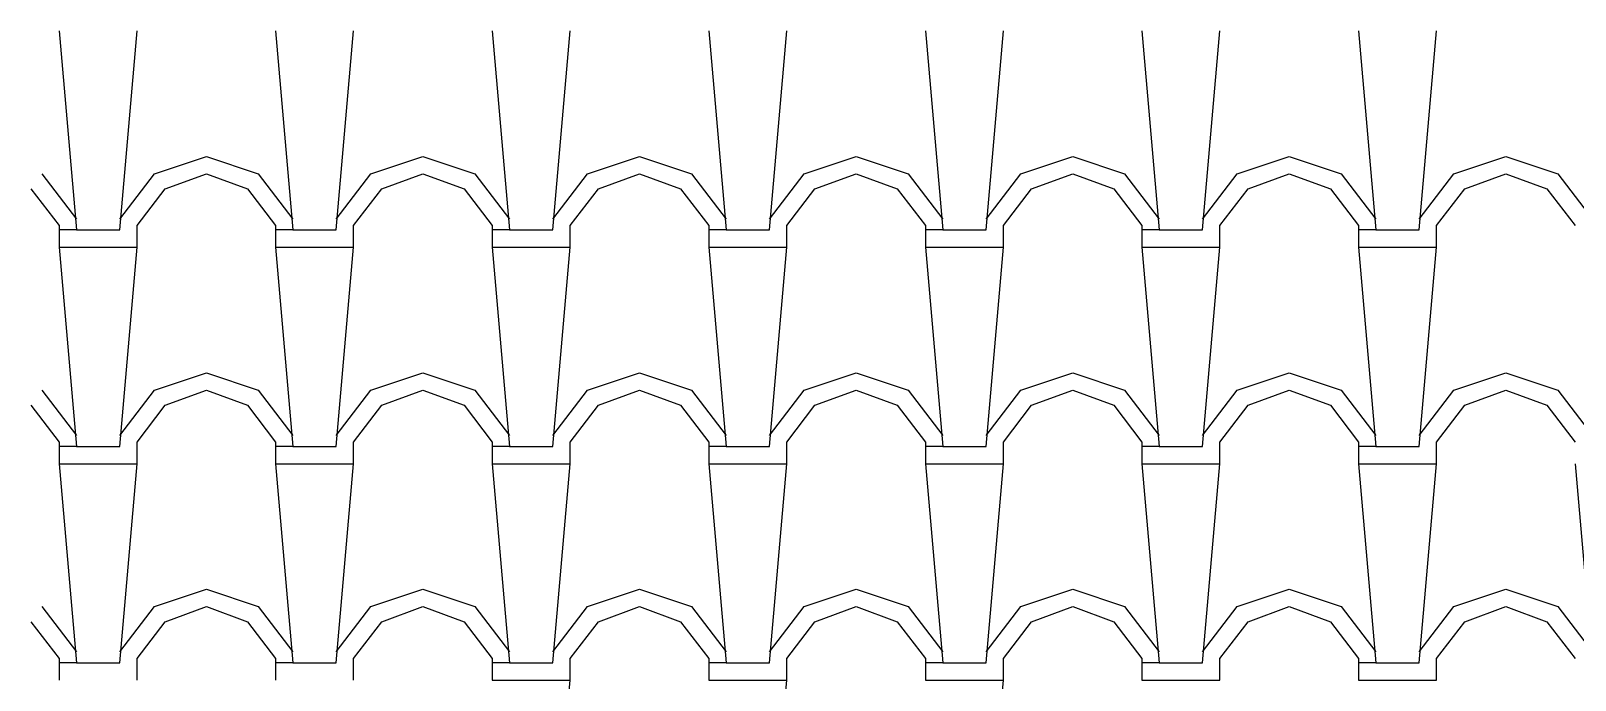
# Model space of a CAD drawing. Extents: x 143.46 to 149.12, y 337.31 to 340.42.
# Drawn here: x 143.461 to 145.244, y 338.564 to 339.314 of the extents above; entities that cross this region are included whole.
import ezdxf

# ---------------------------------------------------------------- set-up
doc = ezdxf.new("R2010")
doc.units = 0
doc.header["$LTSCALE"] = 0.03
doc.header["$MEASUREMENT"] = 0
doc.layers.add('TELHA', color=1, linetype='CONTINUOUS')

msp = doc.modelspace()

# ---------------------------------------------------------------- linework, layer by layer
at = {"layer": 'TELHA', "color": 1}
for p, q in [((143.4939, 339.3142), (143.5139, 339.0842)), ((143.5639, 339.0842), (143.5839, 339.3142)), ((143.7439, 339.3142), (143.7639, 339.0842)), ((143.8139, 339.0842), (143.8339, 339.3142)), ((143.9939, 339.3142), (144.0139, 339.0842)), ((144.0639, 339.0842), (144.0839, 339.3142)), ((144.2439, 339.3142), (144.2639, 339.0842)), ((144.3139, 339.0842), (144.3339, 339.3142)), ((144.4939, 339.3142), (144.5139, 339.0842)), ((144.5639, 339.0842), (144.5839, 339.3142)), ((144.7439, 339.3142), (144.7639, 339.0842)), ((144.7439, 339.3142), (144.7639, 339.0842)), ((144.8139, 339.0842), (144.8339, 339.3142)), ((144.8139, 339.0842), (144.8339, 339.3142)), ((144.9939, 339.3142), (145.0139, 339.0842)), ((144.9939, 339.3142), (145.0139, 339.0842)), ((145.0639, 339.0842), (145.0839, 339.3142)), ((145.0639, 339.0842), (145.0839, 339.3142)), ((143.6039, 339.1492), (143.6639, 339.1692)), ((143.6639, 339.1692), (143.7239, 339.1492)), ((143.8539, 339.1492), (143.9139, 339.1692)), ((143.9139, 339.1692), (143.9739, 339.1492)), ((143.9139, 339.1692), (143.9739, 339.1492)), ((144.1039, 339.1492), (144.1639, 339.1692)), ((144.1639, 339.1692), (144.2239, 339.1492)), ((144.3539, 339.1492), (144.4139, 339.1692)), ((144.4139, 339.1692), (144.4739, 339.1492)), ((144.6039, 339.1492), (144.6639, 339.1692)), ((144.6639, 339.1692), (144.7239, 339.1492)), ((144.8539, 339.1492), (144.9139, 339.1692)), ((144.8539, 339.1492), (144.9139, 339.1692)), ((144.9139, 339.1692), (144.9739, 339.1492)), ((144.9139, 339.1692), (144.9739, 339.1492)), ((145.1039, 339.1492), (145.1639, 339.1692)), ((145.1639, 339.1692), (145.2239, 339.1492)), ((145.1639, 339.1692), (145.2239, 339.1492)), ((143.4739, 339.1492), (143.5139, 339.0967)), ((143.5639, 339.0967), (143.6039, 339.1492)), ((143.6164, 339.1317), (143.6639, 339.1492)), ((143.6639, 339.1492), (143.7114, 339.1317)), ((143.7239, 339.1492), (143.7639, 339.0967)), ((143.8139, 339.0967), (143.8539, 339.1492)), ((143.8664, 339.1317), (143.9139, 339.1492)), ((143.9139, 339.1492), (143.9614, 339.1317)), ((143.9139, 339.1492), (143.9614, 339.1317)), ((143.9739, 339.1492), (144.0139, 339.0967)), ((144.0639, 339.0967), (144.1039, 339.1492)), ((144.1164, 339.1317), (144.1639, 339.1492)), ((144.1639, 339.1492), (144.2114, 339.1317)), ((144.2239, 339.1492), (144.2639, 339.0967)), ((144.3139, 339.0967), (144.3539, 339.1492)), ((144.3664, 339.1317), (144.4139, 339.1492)), ((144.4139, 339.1492), (144.4614, 339.1317)), ((144.4739, 339.1492), (144.5139, 339.0967)), ((144.5639, 339.0967), (144.6039, 339.1492)), ((144.6164, 339.1317), (144.6639, 339.1492)), ((144.6639, 339.1492), (144.7114, 339.1317)), ((144.7239, 339.1492), (144.7639, 339.0967)), ((144.7239, 339.1492), (144.7639, 339.0967)), ((144.8139, 339.0967), (144.8539, 339.1492)), ((144.8139, 339.0967), (144.8539, 339.1492)), ((144.8664, 339.1317), (144.9139, 339.1492)), ((144.8664, 339.1317), (144.9139, 339.1492)), ((144.9139, 339.1492), (144.9614, 339.1317)), ((144.9139, 339.1492), (144.9614, 339.1317)), ((144.9739, 339.1492), (145.0139, 339.0967)), ((144.9739, 339.1492), (145.0139, 339.0967)), ((145.0639, 339.0967), (145.1039, 339.1492)), ((145.0639, 339.0967), (145.1039, 339.1492)), ((145.1164, 339.1317), (145.1639, 339.1492)), ((145.1639, 339.1492), (145.2114, 339.1317)), ((145.1639, 339.1492), (145.2114, 339.1317)), ((145.2239, 339.1492), (145.2639, 339.0967)), ((143.4614, 339.1317), (143.4939, 339.0892)), ((143.5839, 339.0892), (143.6164, 339.1317)), ((143.7114, 339.1317), (143.7439, 339.0892)), ((143.8339, 339.0892), (143.8664, 339.1317)), ((143.9614, 339.1317), (143.9939, 339.0892)), ((144.0839, 339.0892), (144.1164, 339.1317)), ((144.2114, 339.1317), (144.2439, 339.0892)), ((144.3339, 339.0892), (144.3664, 339.1317)), ((144.4614, 339.1317), (144.4939, 339.0892)), ((144.5839, 339.0892), (144.6164, 339.1317)), ((144.7114, 339.1317), (144.7439, 339.0892)), ((144.7114, 339.1317), (144.7439, 339.0892)), ((144.8339, 339.0892), (144.8664, 339.1317)), ((144.8339, 339.0892), (144.8664, 339.1317)), ((144.9614, 339.1317), (144.9939, 339.0892)), ((144.9614, 339.1317), (144.9939, 339.0892)), ((145.0839, 339.0892), (145.1164, 339.1317)), ((145.0839, 339.0892), (145.1164, 339.1317)), ((145.2114, 339.1317), (145.2439, 339.0892)), ((143.4939, 339.0892), (143.4939, 339.0642)), ((143.5839, 339.0642), (143.5839, 339.0892)), ((143.7439, 339.0892), (143.7439, 339.0642)), ((143.8339, 339.0642), (143.8339, 339.0892)), ((143.9939, 339.0892), (143.9939, 339.0642)), ((144.0839, 339.0642), (144.0839, 339.0892)), ((144.2439, 339.0892), (144.2439, 339.0642)), ((144.3339, 339.0642), (144.3339, 339.0892)), ((144.4939, 339.0892), (144.4939, 339.0642)), ((144.5839, 339.0642), (144.5839, 339.0892)), ((144.7439, 339.0892), (144.7439, 339.0642)), ((144.7439, 339.0892), (144.7439, 339.0642)), ((144.7439, 339.0892), (144.7439, 339.0642)), ((144.8339, 339.0642), (144.8339, 339.0892)), ((144.8339, 339.0642), (144.8339, 339.0892)), ((144.8339, 339.0642), (144.8339, 339.0892)), ((144.9939, 339.0892), (144.9939, 339.0642)), ((144.9939, 339.0892), (144.9939, 339.0642)), ((145.0839, 339.0642), (145.0839, 339.0892)), ((145.0839, 339.0642), (145.0839, 339.0892)), ((143.5139, 339.0842), (143.4939, 339.0842)), ((143.5139, 339.0842), (143.5639, 339.0842)), ((143.7639, 339.0842), (143.7439, 339.0842)), ((143.7639, 339.0842), (143.8139, 339.0842)), ((144.0139, 339.0842), (143.9939, 339.0842)), ((144.0139, 339.0842), (144.0639, 339.0842)), ((144.2639, 339.0842), (144.2439, 339.0842)), ((144.2639, 339.0842), (144.3139, 339.0842)), ((144.5139, 339.0842), (144.4939, 339.0842)), ((144.5139, 339.0842), (144.5639, 339.0842)), ((144.7639, 339.0842), (144.7439, 339.0842)), ((144.7639, 339.0842), (144.7439, 339.0842)), ((144.7639, 339.0842), (144.7439, 339.0842)), ((144.7639, 339.0842), (144.8139, 339.0842)), ((144.7639, 339.0842), (144.8139, 339.0842)), ((144.7639, 339.0842), (144.8139, 339.0842)), ((145.0139, 339.0842), (144.9939, 339.0842)), ((145.0139, 339.0842), (144.9939, 339.0842)), ((145.0139, 339.0842), (145.0639, 339.0842)), ((145.0139, 339.0842), (145.0639, 339.0842)), ((143.4939, 339.0642), (143.5139, 338.8342)), ((143.4939, 339.0642), (143.5139, 339.0642)), ((143.5139, 339.0642), (143.5839, 339.0642)), ((143.5639, 338.8342), (143.5839, 339.0642)), ((143.7439, 339.0642), (143.7639, 338.8342)), ((143.7439, 339.0642), (143.7639, 339.0642)), ((143.7639, 339.0642), (143.8339, 339.0642)), ((143.8139, 338.8342), (143.8339, 339.0642)), ((143.9939, 339.0642), (144.0139, 339.0642)), ((143.9939, 339.0642), (144.0139, 338.8342)), ((144.0139, 339.0642), (144.0839, 339.0642)), ((144.0639, 338.8342), (144.0839, 339.0642)), ((144.2439, 339.0642), (144.2639, 339.0642)), ((144.2439, 339.0642), (144.2639, 338.8342)), ((144.2639, 339.0642), (144.3339, 339.0642)), ((144.3139, 338.8342), (144.3339, 339.0642)), ((144.4939, 339.0642), (144.5139, 339.0642)), ((144.4939, 339.0642), (144.5139, 338.8342)), ((144.5139, 339.0642), (144.5839, 339.0642)), ((144.5639, 338.8342), (144.5839, 339.0642)), ((144.7439, 339.0642), (144.7639, 339.0642)), ((144.7439, 339.0642), (144.7639, 338.8342)), ((144.7439, 339.0642), (144.7639, 339.0642)), ((144.7439, 339.0642), (144.7639, 338.8342)), ((144.7439, 339.0642), (144.7639, 339.0642)), ((144.7439, 339.0642), (144.7639, 338.8342)), ((144.7639, 339.0642), (144.8339, 339.0642)), ((144.7639, 339.0642), (144.8339, 339.0642)), ((144.7639, 339.0642), (144.8339, 339.0642)), ((144.8139, 338.8342), (144.8339, 339.0642)), ((144.8139, 338.8342), (144.8339, 339.0642)), ((144.8139, 338.8342), (144.8339, 339.0642)), ((144.9939, 339.0642), (145.0139, 339.0642)), ((144.9939, 339.0642), (145.0139, 338.8342)), ((144.9939, 339.0642), (145.0139, 339.0642)), ((144.9939, 339.0642), (145.0139, 338.8342)), ((145.0139, 339.0642), (145.0839, 339.0642)), ((145.0139, 339.0642), (145.0839, 339.0642)), ((145.0639, 338.8342), (145.0839, 339.0642)), ((145.0639, 338.8342), (145.0839, 339.0642)), ((143.6039, 338.8992), (143.6639, 338.9192)), ((143.6039, 338.8992), (143.6639, 338.9192)), ((143.6039, 338.8992), (143.6639, 338.9192)), ((143.6639, 338.9192), (143.7239, 338.8992)), ((143.6639, 338.9192), (143.7239, 338.8992)), ((143.6639, 338.9192), (143.7239, 338.8992)), ((143.8539, 338.8992), (143.9139, 338.9192)), ((143.8539, 338.8992), (143.9139, 338.9192)), ((143.8539, 338.8992), (143.9139, 338.9192)), ((143.9139, 338.9192), (143.9739, 338.8992)), ((143.9139, 338.9192), (143.9739, 338.8992)), ((143.9139, 338.9192), (143.9739, 338.8992)), ((143.9139, 338.9192), (143.9739, 338.8992)), ((143.9139, 338.9192), (143.9739, 338.8992)), ((143.9139, 338.9192), (143.9739, 338.8992)), ((144.1039, 338.8992), (144.1639, 338.9192)), ((144.1039, 338.8992), (144.1639, 338.9192)), ((144.1039, 338.8992), (144.1639, 338.9192)), ((144.1639, 338.9192), (144.2239, 338.8992)), ((144.1639, 338.9192), (144.2239, 338.8992)), ((144.1639, 338.9192), (144.2239, 338.8992)), ((144.3539, 338.8992), (144.4139, 338.9192)), ((144.3539, 338.8992), (144.4139, 338.9192)), ((144.3539, 338.8992), (144.4139, 338.9192)), ((144.4139, 338.9192), (144.4739, 338.8992)), ((144.4139, 338.9192), (144.4739, 338.8992)), ((144.4139, 338.9192), (144.4739, 338.8992)), ((144.6039, 338.8992), (144.6639, 338.9192)), ((144.6039, 338.8992), (144.6639, 338.9192)), ((144.6039, 338.8992), (144.6639, 338.9192)), ((144.6039, 338.8992), (144.6639, 338.9192)), ((144.6639, 338.9192), (144.7239, 338.8992)), ((144.6639, 338.9192), (144.7239, 338.8992)), ((144.6639, 338.9192), (144.7239, 338.8992)), ((144.6639, 338.9192), (144.7239, 338.8992)), ((144.8539, 338.8992), (144.9139, 338.9192)), ((144.8539, 338.8992), (144.9139, 338.9192)), ((144.8539, 338.8992), (144.9139, 338.9192)), ((144.8539, 338.8992), (144.9139, 338.9192)), ((144.8539, 338.8992), (144.9139, 338.9192)), ((144.8539, 338.8992), (144.9139, 338.9192)), ((144.8539, 338.8992), (144.9139, 338.9192)), ((144.9139, 338.9192), (144.9739, 338.8992)), ((144.9139, 338.9192), (144.9739, 338.8992)), ((144.9139, 338.9192), (144.9739, 338.8992)), ((144.9139, 338.9192), (144.9739, 338.8992)), ((144.9139, 338.9192), (144.9739, 338.8992)), ((145.1039, 338.8992), (145.1639, 338.9192)), ((145.1039, 338.8992), (145.1639, 338.9192)), ((145.1039, 338.8992), (145.1639, 338.9192)), ((145.1639, 338.9192), (145.2239, 338.8992)), ((145.1639, 338.9192), (145.2239, 338.8992)), ((145.1639, 338.9192), (145.2239, 338.8992)), ((145.1639, 338.9192), (145.2239, 338.8992)), ((145.1639, 338.9192), (145.2239, 338.8992)), ((145.1639, 338.9192), (145.2239, 338.8992)), ((143.4739, 338.8992), (143.5139, 338.8467)), ((143.4739, 338.8992), (143.5139, 338.8467)), ((143.4739, 338.8992), (143.5139, 338.8467)), ((143.5639, 338.8467), (143.6039, 338.8992)), ((143.5639, 338.8467), (143.6039, 338.8992)), ((143.5639, 338.8467), (143.6039, 338.8992)), ((143.6164, 338.8817), (143.6639, 338.8992)), ((143.6164, 338.8817), (143.6639, 338.8992)), ((143.6164, 338.8817), (143.6639, 338.8992)), ((143.6639, 338.8992), (143.7114, 338.8817)), ((143.6639, 338.8992), (143.7114, 338.8817)), ((143.6639, 338.8992), (143.7114, 338.8817)), ((143.7239, 338.8992), (143.7639, 338.8467)), ((143.7239, 338.8992), (143.7639, 338.8467)), ((143.7239, 338.8992), (143.7639, 338.8467)), ((143.8139, 338.8467), (143.8539, 338.8992)), ((143.8139, 338.8467), (143.8539, 338.8992)), ((143.8139, 338.8467), (143.8539, 338.8992)), ((143.8664, 338.8817), (143.9139, 338.8992)), ((143.8664, 338.8817), (143.9139, 338.8992)), ((143.8664, 338.8817), (143.9139, 338.8992)), ((143.9139, 338.8992), (143.9614, 338.8817)), ((143.9139, 338.8992), (143.9614, 338.8817)), ((143.9139, 338.8992), (143.9614, 338.8817)), ((143.9139, 338.8992), (143.9614, 338.8817)), ((143.9139, 338.8992), (143.9614, 338.8817)), ((143.9139, 338.8992), (143.9614, 338.8817)), ((143.9739, 338.8992), (144.0139, 338.8467)), ((143.9739, 338.8992), (144.0139, 338.8467)), ((143.9739, 338.8992), (144.0139, 338.8467)), ((144.0639, 338.8467), (144.1039, 338.8992)), ((144.0639, 338.8467), (144.1039, 338.8992)), ((144.0639, 338.8467), (144.1039, 338.8992)), ((144.1164, 338.8817), (144.1639, 338.8992)), ((144.1164, 338.8817), (144.1639, 338.8992)), ((144.1164, 338.8817), (144.1639, 338.8992)), ((144.1639, 338.8992), (144.2114, 338.8817)), ((144.1639, 338.8992), (144.2114, 338.8817)), ((144.1639, 338.8992), (144.2114, 338.8817)), ((144.2239, 338.8992), (144.2639, 338.8467)), ((144.2239, 338.8992), (144.2639, 338.8467)), ((144.2239, 338.8992), (144.2639, 338.8467)), ((144.3139, 338.8467), (144.3539, 338.8992)), ((144.3139, 338.8467), (144.3539, 338.8992)), ((144.3139, 338.8467), (144.3539, 338.8992)), ((144.3664, 338.8817), (144.4139, 338.8992)), ((144.3664, 338.8817), (144.4139, 338.8992)), ((144.3664, 338.8817), (144.4139, 338.8992)), ((144.4139, 338.8992), (144.4614, 338.8817)), ((144.4139, 338.8992), (144.4614, 338.8817)), ((144.4139, 338.8992), (144.4614, 338.8817)), ((144.4739, 338.8992), (144.5139, 338.8467)), ((144.4739, 338.8992), (144.5139, 338.8467)), ((144.4739, 338.8992), (144.5139, 338.8467)), ((144.5639, 338.8467), (144.6039, 338.8992)), ((144.5639, 338.8467), (144.6039, 338.8992)), ((144.5639, 338.8467), (144.6039, 338.8992)), ((144.6164, 338.8817), (144.6639, 338.8992)), ((144.6164, 338.8817), (144.6639, 338.8992)), ((144.6164, 338.8817), (144.6639, 338.8992)), ((144.6164, 338.8817), (144.6639, 338.8992)), ((144.6639, 338.8992), (144.7114, 338.8817)), ((144.6639, 338.8992), (144.7114, 338.8817)), ((144.6639, 338.8992), (144.7114, 338.8817)), ((144.6639, 338.8992), (144.7114, 338.8817)), ((144.7239, 338.8992), (144.7639, 338.8467)), ((144.7239, 338.8992), (144.7639, 338.8467)), ((144.7239, 338.8992), (144.7639, 338.8467)), ((144.7239, 338.8992), (144.7639, 338.8467)), ((144.7239, 338.8992), (144.7639, 338.8467)), ((144.7239, 338.8992), (144.7639, 338.8467)), ((144.7239, 338.8992), (144.7639, 338.8467)), ((144.8139, 338.8467), (144.8539, 338.8992)), ((144.8139, 338.8467), (144.8539, 338.8992)), ((144.8139, 338.8467), (144.8539, 338.8992)), ((144.8139, 338.8467), (144.8539, 338.8992)), ((144.8139, 338.8467), (144.8539, 338.8992)), ((144.8139, 338.8467), (144.8539, 338.8992)), ((144.8139, 338.8467), (144.8539, 338.8992)), ((144.8664, 338.8817), (144.9139, 338.8992)), ((144.8664, 338.8817), (144.9139, 338.8992)), ((144.8664, 338.8817), (144.9139, 338.8992)), ((144.8664, 338.8817), (144.9139, 338.8992)), ((144.8664, 338.8817), (144.9139, 338.8992)), ((144.8664, 338.8817), (144.9139, 338.8992)), ((144.8664, 338.8817), (144.9139, 338.8992)), ((144.9139, 338.8992), (144.9614, 338.8817)), ((144.9139, 338.8992), (144.9614, 338.8817)), ((144.9139, 338.8992), (144.9614, 338.8817)), ((144.9139, 338.8992), (144.9614, 338.8817)), ((144.9139, 338.8992), (144.9614, 338.8817)), ((144.9739, 338.8992), (145.0139, 338.8467)), ((144.9739, 338.8992), (145.0139, 338.8467)), ((144.9739, 338.8992), (145.0139, 338.8467)), ((144.9739, 338.8992), (145.0139, 338.8467)), ((144.9739, 338.8992), (145.0139, 338.8467)), ((145.0639, 338.8467), (145.1039, 338.8992)), ((145.0639, 338.8467), (145.1039, 338.8992)), ((145.0639, 338.8467), (145.1039, 338.8992)), ((145.0639, 338.8467), (145.1039, 338.8992)), ((145.0639, 338.8467), (145.1039, 338.8992)), ((145.1164, 338.8817), (145.1639, 338.8992)), ((145.1164, 338.8817), (145.1639, 338.8992)), ((145.1164, 338.8817), (145.1639, 338.8992)), ((145.1639, 338.8992), (145.2114, 338.8817)), ((145.1639, 338.8992), (145.2114, 338.8817)), ((145.1639, 338.8992), (145.2114, 338.8817)), ((145.1639, 338.8992), (145.2114, 338.8817)), ((145.1639, 338.8992), (145.2114, 338.8817)), ((145.1639, 338.8992), (145.2114, 338.8817)), ((145.2239, 338.8992), (145.2639, 338.8467)), ((145.2239, 338.8992), (145.2639, 338.8467)), ((145.2239, 338.8992), (145.2639, 338.8467)), ((143.4614, 338.8817), (143.4939, 338.8392)), ((143.4614, 338.8817), (143.4939, 338.8392)), ((143.4614, 338.8817), (143.4939, 338.8392)), ((143.5839, 338.8392), (143.6164, 338.8817)), ((143.5839, 338.8392), (143.6164, 338.8817)), ((143.5839, 338.8392), (143.6164, 338.8817)), ((143.7114, 338.8817), (143.7439, 338.8392)), ((143.7114, 338.8817), (143.7439, 338.8392)), ((143.7114, 338.8817), (143.7439, 338.8392)), ((143.8339, 338.8392), (143.8664, 338.8817)), ((143.8339, 338.8392), (143.8664, 338.8817)), ((143.8339, 338.8392), (143.8664, 338.8817)), ((143.9614, 338.8817), (143.9939, 338.8392)), ((143.9614, 338.8817), (143.9939, 338.8392)), ((143.9614, 338.8817), (143.9939, 338.8392)), ((144.0839, 338.8392), (144.1164, 338.8817)), ((144.0839, 338.8392), (144.1164, 338.8817)), ((144.0839, 338.8392), (144.1164, 338.8817)), ((144.2114, 338.8817), (144.2439, 338.8392)), ((144.2114, 338.8817), (144.2439, 338.8392)), ((144.2114, 338.8817), (144.2439, 338.8392)), ((144.3339, 338.8392), (144.3664, 338.8817)), ((144.3339, 338.8392), (144.3664, 338.8817)), ((144.3339, 338.8392), (144.3664, 338.8817)), ((144.4614, 338.8817), (144.4939, 338.8392)), ((144.4614, 338.8817), (144.4939, 338.8392)), ((144.4614, 338.8817), (144.4939, 338.8392)), ((144.5839, 338.8392), (144.6164, 338.8817)), ((144.5839, 338.8392), (144.6164, 338.8817)), ((144.5839, 338.8392), (144.6164, 338.8817)), ((144.7114, 338.8817), (144.7439, 338.8392)), ((144.7114, 338.8817), (144.7439, 338.8392)), ((144.7114, 338.8817), (144.7439, 338.8392)), ((144.7114, 338.8817), (144.7439, 338.8392)), ((144.7114, 338.8817), (144.7439, 338.8392)), ((144.7114, 338.8817), (144.7439, 338.8392)), ((144.7114, 338.8817), (144.7439, 338.8392)), ((144.8339, 338.8392), (144.8664, 338.8817)), ((144.8339, 338.8392), (144.8664, 338.8817)), ((144.8339, 338.8392), (144.8664, 338.8817)), ((144.8339, 338.8392), (144.8664, 338.8817)), ((144.8339, 338.8392), (144.8664, 338.8817)), ((144.8339, 338.8392), (144.8664, 338.8817)), ((144.8339, 338.8392), (144.8664, 338.8817)), ((144.9614, 338.8817), (144.9939, 338.8392)), ((144.9614, 338.8817), (144.9939, 338.8392)), ((144.9614, 338.8817), (144.9939, 338.8392)), ((144.9614, 338.8817), (144.9939, 338.8392)), ((144.9614, 338.8817), (144.9939, 338.8392)), ((145.0839, 338.8392), (145.1164, 338.8817)), ((145.0839, 338.8392), (145.1164, 338.8817)), ((145.0839, 338.8392), (145.1164, 338.8817)), ((145.0839, 338.8392), (145.1164, 338.8817)), ((145.0839, 338.8392), (145.1164, 338.8817)), ((145.2114, 338.8817), (145.2439, 338.8392)), ((145.2114, 338.8817), (145.2439, 338.8392)), ((145.2114, 338.8817), (145.2439, 338.8392)), ((143.4939, 338.8392), (143.4939, 338.8142)), ((143.4939, 338.8392), (143.4939, 338.8142)), ((143.4939, 338.8392), (143.4939, 338.8142)), ((143.5839, 338.8142), (143.5839, 338.8392)), ((143.5839, 338.8142), (143.5839, 338.8392)), ((143.5839, 338.8142), (143.5839, 338.8392)), ((143.7439, 338.8392), (143.7439, 338.8142)), ((143.7439, 338.8392), (143.7439, 338.8142)), ((143.7439, 338.8392), (143.7439, 338.8142)), ((143.8339, 338.8142), (143.8339, 338.8392)), ((143.8339, 338.8142), (143.8339, 338.8392)), ((143.8339, 338.8142), (143.8339, 338.8392)), ((143.9939, 338.8392), (143.9939, 338.8142)), ((143.9939, 338.8392), (143.9939, 338.8142)), ((143.9939, 338.8392), (143.9939, 338.8142)), ((144.0839, 338.8142), (144.0839, 338.8392)), ((144.0839, 338.8142), (144.0839, 338.8392)), ((144.0839, 338.8142), (144.0839, 338.8392)), ((144.2439, 338.8392), (144.2439, 338.8142)), ((144.2439, 338.8392), (144.2439, 338.8142)), ((144.2439, 338.8392), (144.2439, 338.8142)), ((144.3339, 338.8142), (144.3339, 338.8392)), ((144.3339, 338.8142), (144.3339, 338.8392)), ((144.3339, 338.8142), (144.3339, 338.8392)), ((144.4939, 338.8392), (144.4939, 338.8142)), ((144.4939, 338.8392), (144.4939, 338.8142)), ((144.4939, 338.8392), (144.4939, 338.8142)), ((144.5839, 338.8142), (144.5839, 338.8392)), ((144.5839, 338.8142), (144.5839, 338.8392)), ((144.5839, 338.8142), (144.5839, 338.8392)), ((144.7439, 338.8392), (144.7439, 338.8142)), ((144.7439, 338.8392), (144.7439, 338.8142)), ((144.7439, 338.8392), (144.7439, 338.8142)), ((144.7439, 338.8392), (144.7439, 338.8142)), ((144.7439, 338.8392), (144.7439, 338.8142)), ((144.7439, 338.8392), (144.7439, 338.8142)), ((144.7439, 338.8392), (144.7439, 338.8142)), ((144.8339, 338.8142), (144.8339, 338.8392)), ((144.8339, 338.8142), (144.8339, 338.8392)), ((144.8339, 338.8142), (144.8339, 338.8392)), ((144.8339, 338.8142), (144.8339, 338.8392)), ((144.8339, 338.8142), (144.8339, 338.8392)), ((144.8339, 338.8142), (144.8339, 338.8392)), ((144.8339, 338.8142), (144.8339, 338.8392)), ((144.9939, 338.8392), (144.9939, 338.8142)), ((144.9939, 338.8392), (144.9939, 338.8142)), ((144.9939, 338.8392), (144.9939, 338.8142)), ((144.9939, 338.8392), (144.9939, 338.8142)), ((144.9939, 338.8392), (144.9939, 338.8142)), ((145.0839, 338.8142), (145.0839, 338.8392)), ((145.0839, 338.8142), (145.0839, 338.8392)), ((145.0839, 338.8142), (145.0839, 338.8392)), ((145.0839, 338.8142), (145.0839, 338.8392)), ((145.0839, 338.8142), (145.0839, 338.8392)), ((143.5139, 338.8342), (143.4939, 338.8342)), ((143.5139, 338.8342), (143.4939, 338.8342)), ((143.5139, 338.8342), (143.4939, 338.8342)), ((143.5139, 338.8342), (143.5639, 338.8342)), ((143.5139, 338.8342), (143.5639, 338.8342)), ((143.5139, 338.8342), (143.5639, 338.8342)), ((143.7639, 338.8342), (143.7439, 338.8342)), ((143.7639, 338.8342), (143.7439, 338.8342)), ((143.7639, 338.8342), (143.7439, 338.8342)), ((143.7639, 338.8342), (143.8139, 338.8342)), ((143.7639, 338.8342), (143.8139, 338.8342)), ((143.7639, 338.8342), (143.8139, 338.8342)), ((144.0139, 338.8342), (143.9939, 338.8342)), ((144.0139, 338.8342), (143.9939, 338.8342)), ((144.0139, 338.8342), (143.9939, 338.8342)), ((144.0139, 338.8342), (144.0639, 338.8342)), ((144.0139, 338.8342), (144.0639, 338.8342)), ((144.0139, 338.8342), (144.0639, 338.8342)), ((144.2639, 338.8342), (144.2439, 338.8342)), ((144.2639, 338.8342), (144.2439, 338.8342)), ((144.2639, 338.8342), (144.2439, 338.8342)), ((144.2639, 338.8342), (144.3139, 338.8342)), ((144.2639, 338.8342), (144.3139, 338.8342)), ((144.2639, 338.8342), (144.3139, 338.8342)), ((144.5139, 338.8342), (144.4939, 338.8342)), ((144.5139, 338.8342), (144.4939, 338.8342)), ((144.5139, 338.8342), (144.4939, 338.8342)), ((144.5139, 338.8342), (144.5639, 338.8342)), ((144.5139, 338.8342), (144.5639, 338.8342)), ((144.5139, 338.8342), (144.5639, 338.8342)), ((144.7639, 338.8342), (144.7439, 338.8342)), ((144.7639, 338.8342), (144.7439, 338.8342)), ((144.7639, 338.8342), (144.7439, 338.8342)), ((144.7639, 338.8342), (144.7439, 338.8342)), ((144.7639, 338.8342), (144.7439, 338.8342)), ((144.7639, 338.8342), (144.7439, 338.8342)), ((144.7639, 338.8342), (144.7439, 338.8342)), ((144.7639, 338.8342), (144.8139, 338.8342)), ((144.7639, 338.8342), (144.8139, 338.8342)), ((144.7639, 338.8342), (144.8139, 338.8342)), ((144.7639, 338.8342), (144.8139, 338.8342)), ((144.7639, 338.8342), (144.8139, 338.8342)), ((144.7639, 338.8342), (144.8139, 338.8342)), ((144.7639, 338.8342), (144.8139, 338.8342)), ((145.0139, 338.8342), (144.9939, 338.8342)), ((145.0139, 338.8342), (144.9939, 338.8342)), ((145.0139, 338.8342), (144.9939, 338.8342)), ((145.0139, 338.8342), (144.9939, 338.8342)), ((145.0139, 338.8342), (144.9939, 338.8342)), ((145.0139, 338.8342), (145.0639, 338.8342)), ((145.0139, 338.8342), (145.0639, 338.8342)), ((145.0139, 338.8342), (145.0639, 338.8342)), ((145.0139, 338.8342), (145.0639, 338.8342)), ((145.0139, 338.8342), (145.0639, 338.8342)), ((143.4939, 338.8142), (143.5139, 338.8142)), ((143.4939, 338.8142), (143.5139, 338.8142)), ((143.4939, 338.8142), (143.5139, 338.8142)), ((143.4939, 338.8142), (143.5139, 338.5842)), ((143.4939, 338.8142), (143.5139, 338.5842)), ((143.5139, 338.8142), (143.5839, 338.8142)), ((143.5139, 338.8142), (143.5839, 338.8142)), ((143.5139, 338.8142), (143.5839, 338.8142)), ((143.5639, 338.5842), (143.5839, 338.8142)), ((143.5639, 338.5842), (143.5839, 338.8142)), ((143.7439, 338.8142), (143.7639, 338.8142)), ((143.7439, 338.8142), (143.7639, 338.8142)), ((143.7439, 338.8142), (143.7639, 338.8142)), ((143.7439, 338.8142), (143.7639, 338.5842)), ((143.7439, 338.8142), (143.7639, 338.5842)), ((143.7639, 338.8142), (143.8339, 338.8142)), ((143.7639, 338.8142), (143.8339, 338.8142)), ((143.7639, 338.8142), (143.8339, 338.8142)), ((143.8139, 338.5842), (143.8339, 338.8142)), ((143.8139, 338.5842), (143.8339, 338.8142)), ((143.9939, 338.8142), (144.0139, 338.8142)), ((143.9939, 338.8142), (144.0139, 338.8142)), ((143.9939, 338.8142), (144.0139, 338.8142)), ((143.9939, 338.8142), (144.0139, 338.5842)), ((143.9939, 338.8142), (144.0139, 338.5842)), ((144.0139, 338.8142), (144.0839, 338.8142)), ((144.0139, 338.8142), (144.0839, 338.8142)), ((144.0139, 338.8142), (144.0839, 338.8142)), ((144.0639, 338.5842), (144.0839, 338.8142)), ((144.0639, 338.5842), (144.0839, 338.8142)), ((144.2439, 338.8142), (144.2639, 338.8142)), ((144.2439, 338.8142), (144.2639, 338.8142)), ((144.2439, 338.8142), (144.2639, 338.8142)), ((144.2439, 338.8142), (144.2639, 338.5842)), ((144.2439, 338.8142), (144.2639, 338.5842)), ((144.2639, 338.8142), (144.3339, 338.8142)), ((144.2639, 338.8142), (144.3339, 338.8142)), ((144.2639, 338.8142), (144.3339, 338.8142)), ((144.3139, 338.5842), (144.3339, 338.8142)), ((144.3139, 338.5842), (144.3339, 338.8142)), ((144.4939, 338.8142), (144.5139, 338.8142)), ((144.4939, 338.8142), (144.5139, 338.8142)), ((144.4939, 338.8142), (144.5139, 338.8142)), ((144.4939, 338.8142), (144.5139, 338.5842)), ((144.4939, 338.8142), (144.5139, 338.5842)), ((144.5139, 338.8142), (144.5839, 338.8142)), ((144.5139, 338.8142), (144.5839, 338.8142)), ((144.5139, 338.8142), (144.5839, 338.8142)), ((144.5639, 338.5842), (144.5839, 338.8142)), ((144.5639, 338.5842), (144.5839, 338.8142)), ((144.7439, 338.8142), (144.7639, 338.5842)), ((144.7439, 338.8142), (144.7639, 338.5842)), ((144.7439, 338.8142), (144.7639, 338.8142)), ((144.7439, 338.8142), (144.7639, 338.8142)), ((144.7439, 338.8142), (144.7639, 338.8142)), ((144.7439, 338.8142), (144.7639, 338.8142)), ((144.7439, 338.8142), (144.7639, 338.8142)), ((144.7439, 338.8142), (144.7639, 338.8142)), ((144.7439, 338.8142), (144.7639, 338.8142)), ((144.7439, 338.8142), (144.7639, 338.5842)), ((144.7439, 338.8142), (144.7639, 338.5842)), ((144.7639, 338.8142), (144.8339, 338.8142)), ((144.7639, 338.8142), (144.8339, 338.8142)), ((144.7639, 338.8142), (144.8339, 338.8142)), ((144.7639, 338.8142), (144.8339, 338.8142)), ((144.7639, 338.8142), (144.8339, 338.8142)), ((144.7639, 338.8142), (144.8339, 338.8142)), ((144.7639, 338.8142), (144.8339, 338.8142)), ((144.8139, 338.5842), (144.8339, 338.8142)), ((144.8139, 338.5842), (144.8339, 338.8142)), ((144.8139, 338.5842), (144.8339, 338.8142)), ((144.8139, 338.5842), (144.8339, 338.8142)), ((144.9939, 338.8142), (145.0139, 338.5842)), ((144.9939, 338.8142), (145.0139, 338.5842)), ((144.9939, 338.8142), (145.0139, 338.8142)), ((144.9939, 338.8142), (145.0139, 338.8142)), ((144.9939, 338.8142), (145.0139, 338.8142)), ((144.9939, 338.8142), (145.0139, 338.8142)), ((144.9939, 338.8142), (145.0139, 338.8142)), ((144.9939, 338.8142), (145.0139, 338.5842)), ((144.9939, 338.8142), (145.0139, 338.5842)), ((145.0139, 338.8142), (145.0839, 338.8142)), ((145.0139, 338.8142), (145.0839, 338.8142)), ((145.0139, 338.8142), (145.0839, 338.8142)), ((145.0139, 338.8142), (145.0839, 338.8142)), ((145.0139, 338.8142), (145.0839, 338.8142)), ((145.0639, 338.5842), (145.0839, 338.8142)), ((145.0639, 338.5842), (145.0839, 338.8142)), ((145.0639, 338.5842), (145.0839, 338.8142)), ((145.0639, 338.5842), (145.0839, 338.8142)), ((145.2439, 338.8142), (145.2639, 338.5842)), ((143.6039, 338.6492), (143.6639, 338.6692)), ((143.6639, 338.6692), (143.7239, 338.6492)), ((143.8539, 338.6492), (143.9139, 338.6692)), ((143.9139, 338.6692), (143.9739, 338.6492)), ((143.9139, 338.6692), (143.9739, 338.6492)), ((144.1039, 338.6492), (144.1639, 338.6692)), ((144.1639, 338.6692), (144.2239, 338.6492)), ((144.3539, 338.6492), (144.4139, 338.6692)), ((144.4139, 338.6692), (144.4739, 338.6492)), ((144.6039, 338.6492), (144.6639, 338.6692)), ((144.6639, 338.6692), (144.7239, 338.6492)), ((144.8539, 338.6492), (144.9139, 338.6692)), ((144.8539, 338.6492), (144.9139, 338.6692)), ((144.9139, 338.6692), (144.9739, 338.6492)), ((144.9139, 338.6692), (144.9739, 338.6492)), ((145.1039, 338.6492), (145.1639, 338.6692)), ((145.1639, 338.6692), (145.2239, 338.6492)), ((145.1639, 338.6692), (145.2239, 338.6492)), ((143.4739, 338.6492), (143.5139, 338.5967)), ((143.5639, 338.5967), (143.6039, 338.6492)), ((143.6164, 338.6317), (143.6639, 338.6492)), ((143.6639, 338.6492), (143.7114, 338.6317)), ((143.7239, 338.6492), (143.7639, 338.5967)), ((143.8139, 338.5967), (143.8539, 338.6492)), ((143.8664, 338.6317), (143.9139, 338.6492)), ((143.9139, 338.6492), (143.9614, 338.6317)), ((143.9139, 338.6492), (143.9614, 338.6317)), ((143.9739, 338.6492), (144.0139, 338.5967)), ((144.0639, 338.5967), (144.1039, 338.6492)), ((144.1164, 338.6317), (144.1639, 338.6492)), ((144.1639, 338.6492), (144.2114, 338.6317)), ((144.2239, 338.6492), (144.2639, 338.5967)), ((144.3139, 338.5967), (144.3539, 338.6492)), ((144.3664, 338.6317), (144.4139, 338.6492)), ((144.4139, 338.6492), (144.4614, 338.6317)), ((144.4739, 338.6492), (144.5139, 338.5967)), ((144.5639, 338.5967), (144.6039, 338.6492)), ((144.6164, 338.6317), (144.6639, 338.6492)), ((144.6639, 338.6492), (144.7114, 338.6317)), ((144.7239, 338.6492), (144.7639, 338.5967)), ((144.7239, 338.6492), (144.7639, 338.5967)), ((144.8139, 338.5967), (144.8539, 338.6492)), ((144.8139, 338.5967), (144.8539, 338.6492)), ((144.8664, 338.6317), (144.9139, 338.6492)), ((144.8664, 338.6317), (144.9139, 338.6492)), ((144.9139, 338.6492), (144.9614, 338.6317)), ((144.9139, 338.6492), (144.9614, 338.6317)), ((144.9739, 338.6492), (145.0139, 338.5967)), ((144.9739, 338.6492), (145.0139, 338.5967)), ((145.0639, 338.5967), (145.1039, 338.6492)), ((145.0639, 338.5967), (145.1039, 338.6492)), ((145.1164, 338.6317), (145.1639, 338.6492)), ((145.1639, 338.6492), (145.2114, 338.6317)), ((145.1639, 338.6492), (145.2114, 338.6317)), ((145.2239, 338.6492), (145.2639, 338.5967)), ((143.4614, 338.6317), (143.4939, 338.5892)), ((143.5839, 338.5892), (143.6164, 338.6317)), ((143.7114, 338.6317), (143.7439, 338.5892)), ((143.8339, 338.5892), (143.8664, 338.6317)), ((143.9614, 338.6317), (143.9939, 338.5892)), ((144.0839, 338.5892), (144.1164, 338.6317)), ((144.2114, 338.6317), (144.2439, 338.5892)), ((144.3339, 338.5892), (144.3664, 338.6317)), ((144.4614, 338.6317), (144.4939, 338.5892)), ((144.5839, 338.5892), (144.6164, 338.6317)), ((144.7114, 338.6317), (144.7439, 338.5892)), ((144.7114, 338.6317), (144.7439, 338.5892)), ((144.8339, 338.5892), (144.8664, 338.6317)), ((144.8339, 338.5892), (144.8664, 338.6317)), ((144.9614, 338.6317), (144.9939, 338.5892)), ((144.9614, 338.6317), (144.9939, 338.5892)), ((145.0839, 338.5892), (145.1164, 338.6317)), ((145.0839, 338.5892), (145.1164, 338.6317)), ((145.2114, 338.6317), (145.2439, 338.5892)), ((143.4939, 338.5892), (143.4939, 338.5642)), ((143.5839, 338.5642), (143.5839, 338.5892)), ((143.7439, 338.5892), (143.7439, 338.5642)), ((143.8339, 338.5642), (143.8339, 338.5892)), ((143.9939, 338.5892), (143.9939, 338.5642)), ((144.0839, 338.5642), (144.0839, 338.5892)), ((144.2439, 338.5892), (144.2439, 338.5642)), ((144.3339, 338.5642), (144.3339, 338.5892)), ((144.4939, 338.5892), (144.4939, 338.5642)), ((144.5839, 338.5642), (144.5839, 338.5892)), ((144.7439, 338.5892), (144.7439, 338.5642)), ((144.7439, 338.5892), (144.7439, 338.5642)), ((144.8339, 338.5642), (144.8339, 338.5892)), ((144.8339, 338.5642), (144.8339, 338.5892)), ((144.9939, 338.5892), (144.9939, 338.5642)), ((144.9939, 338.5892), (144.9939, 338.5642)), ((145.0839, 338.5642), (145.0839, 338.5892)), ((145.0839, 338.5642), (145.0839, 338.5892)), ((143.5139, 338.5842), (143.4939, 338.5842)), ((143.5139, 338.5842), (143.5639, 338.5842)), ((143.7639, 338.5842), (143.7439, 338.5842)), ((143.7639, 338.5842), (143.8139, 338.5842)), ((144.0139, 338.5842), (143.9939, 338.5842)), ((144.0139, 338.5842), (144.0639, 338.5842)), ((144.2639, 338.5842), (144.2439, 338.5842)), ((144.2639, 338.5842), (144.3139, 338.5842)), ((144.5139, 338.5842), (144.4939, 338.5842)), ((144.5139, 338.5842), (144.5639, 338.5842)), ((144.7639, 338.5842), (144.7439, 338.5842)), ((144.7639, 338.5842), (144.7439, 338.5842)), ((144.7639, 338.5842), (144.8139, 338.5842)), ((144.7639, 338.5842), (144.8139, 338.5842)), ((145.0139, 338.5842), (144.9939, 338.5842)), ((145.0139, 338.5842), (144.9939, 338.5842)), ((145.0139, 338.5842), (145.0639, 338.5842)), ((145.0139, 338.5842), (145.0639, 338.5842)), ((143.9939, 338.5642), (144.0139, 338.5642)), ((144.0139, 338.5642), (144.0839, 338.5642)), ((144.0639, 338.3342), (144.0839, 338.5642)), ((144.2439, 338.5642), (144.2639, 338.5642)), ((144.2639, 338.5642), (144.3339, 338.5642)), ((144.3139, 338.3342), (144.3339, 338.5642)), ((144.4939, 338.5642), (144.5139, 338.5642)), ((144.5139, 338.5642), (144.5839, 338.5642)), ((144.5639, 338.3342), (144.5839, 338.5642)), ((144.7439, 338.5642), (144.7639, 338.5642)), ((144.7639, 338.5642), (144.8339, 338.5642)), ((144.9939, 338.5642), (145.0139, 338.5642)), ((145.0139, 338.5642), (145.0839, 338.5642))]:
    msp.add_line(p, q, dxfattribs=at)

doc.saveas('drawing.dxf')
